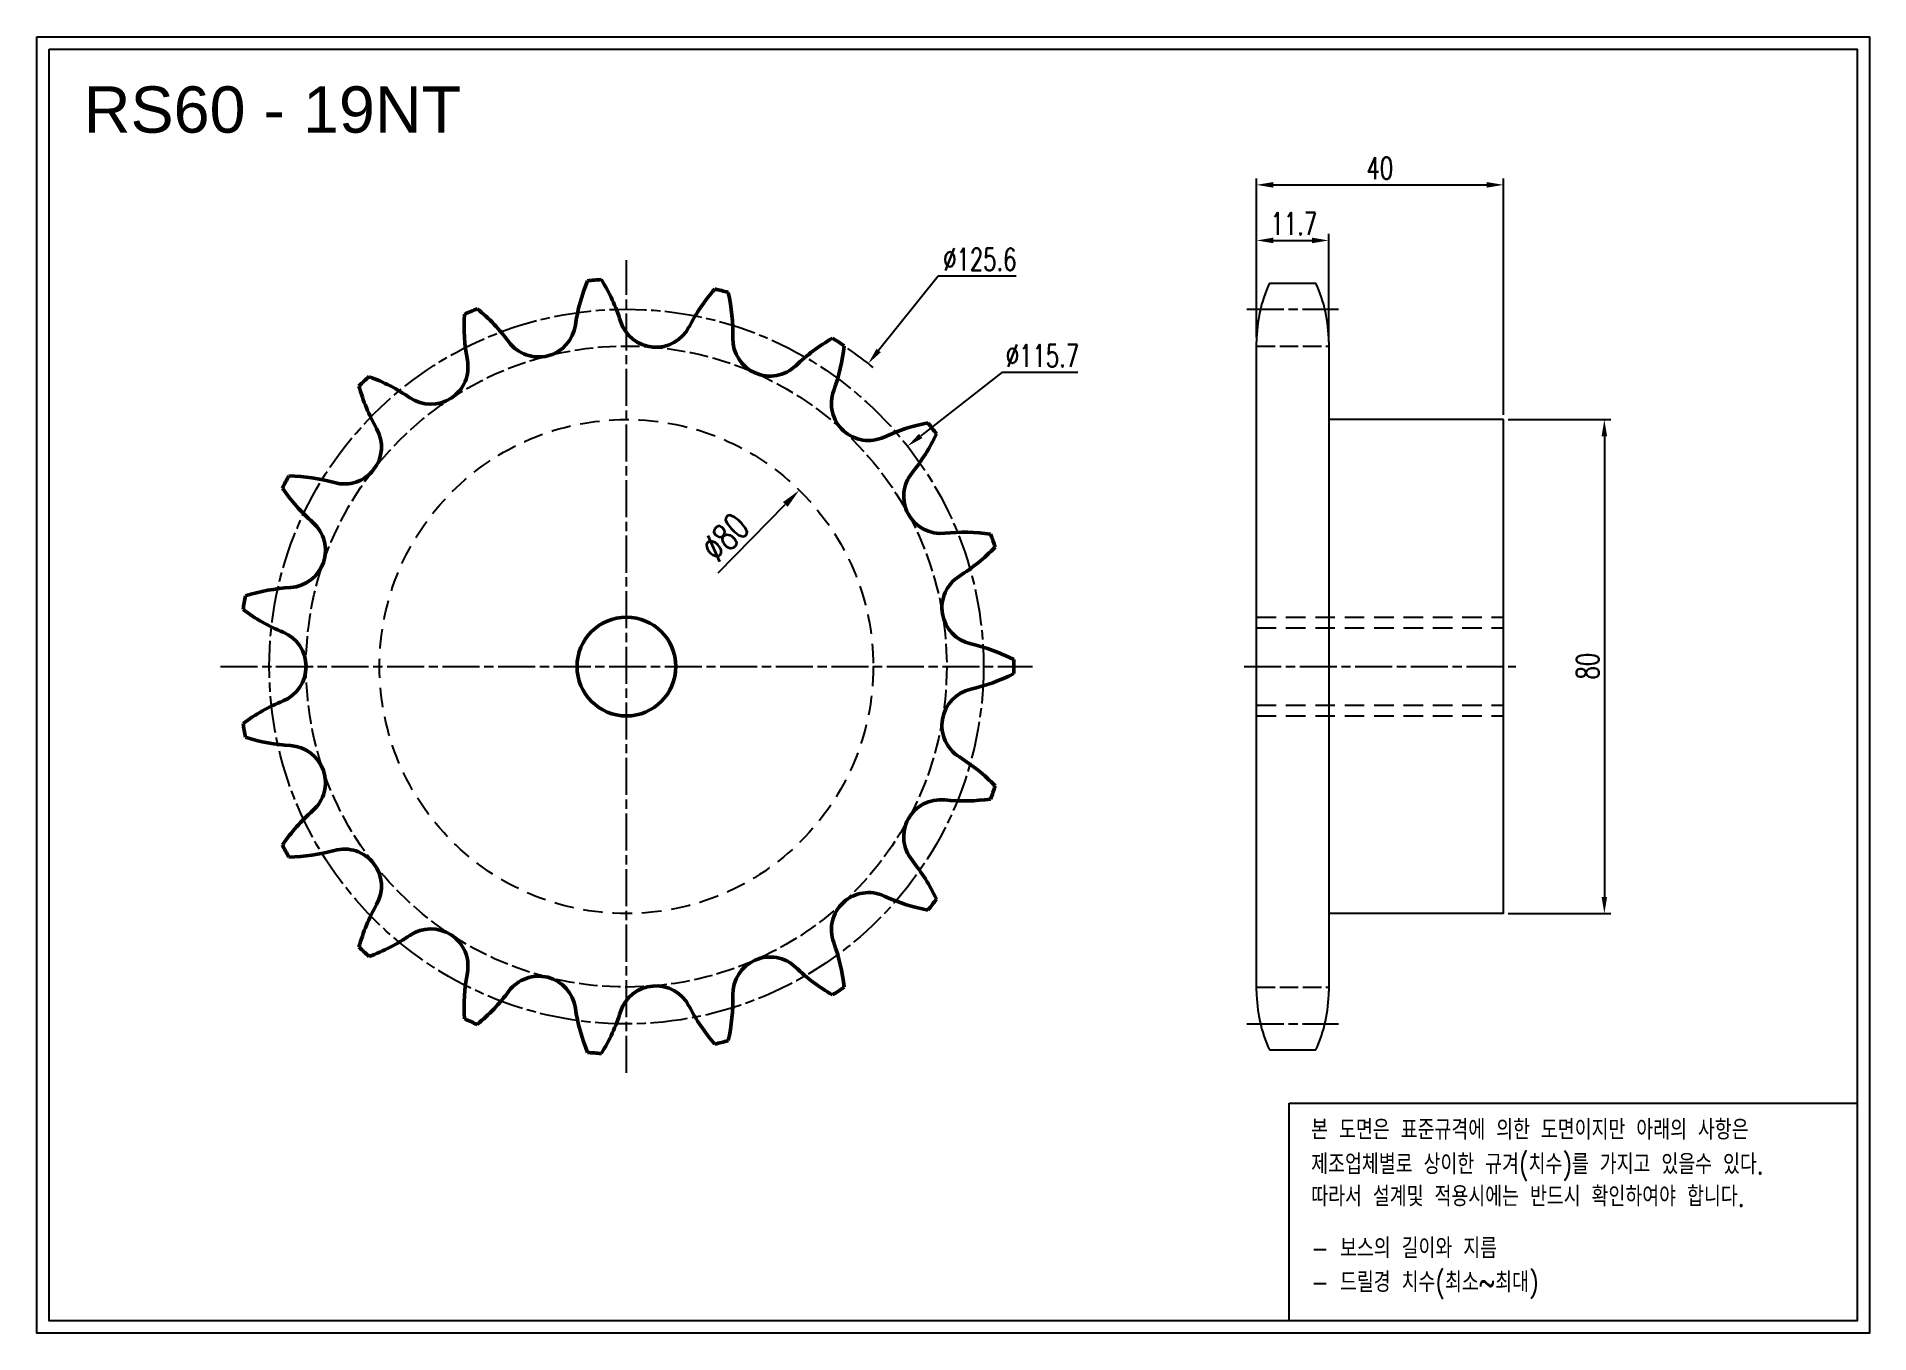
# Model space of a CAD drawing. Header units: millimetres. Extents: x 26971 to 27268, y 0 to 210.
import ezdxf

# ---------------------------------------------------------------- set-up
doc = ezdxf.new("R2010")
doc.units = ezdxf.units.MM
for name, pattern in [('AM_ISO02W050', [7.5, 6, -1.5]), ('AM_ISO02W050x2', [3.75, 3, -0.75]), ('AM_ISO08W050', [18, 12, -1.5, 3, -1.5]), ('AM_ISO08W050x2', [9, 6, -0.75, 1.5, -0.75]), ('HIDDEN', [9.525, 6.35, -3.175])]:
    doc.linetypes.add(name, pattern=pattern)
for name, color, linetype, lineweight in [('AM_0N', 7, 'Continuous', 50), ('AM_3N', 6, 'AM_ISO02W050', 25), ('AM_7', 4, 'AM_ISO08W050', 25), ('AM_7N', 4, 'AM_ISO08W050', 25)]:
    doc.layers.add(name, color=color, linetype=linetype, lineweight=lineweight)
doc.layers.add('HL', color=2, linetype='HIDDEN')
doc.layers.add('S-DIM', color=7, linetype='Continuous')
doc.styles.add('HAN', font='ROMANS.shx', dxfattribs={"width": 0.7, "bigfont": 'whgtxt.shx'})
doc.styles.add('HSG', font='SIMPLEX.shx', dxfattribs={"width": 0.7, "bigfont": 'HSG.shx'})
doc.styles.get("Standard").update_dxf_attribs({"font": 'arial.ttf'})
doc.dimstyles.new('APP6', dxfattribs={"dimscale": 1.5, "dimtxt": 2.4, "dimasz": 1.8, "dimexe": 0.7, "dimexo": 0.5, "dimgap": 0.6, "dimtad": 1, "dimtoh": 1, "dimdec": 1, "dimrnd": 0.01, "dimzin": 9, "dimdsep": 46, "dimtxsty": 'HSG', "dimcen": 0, "dimclrd": 1, "dimclre": 1, "dimclrt": 256, "dimazin": 2, "dimtp": 1, "dimtm": 1, "dimtfac": 0.5, "dimtdec": 1, "dimtofl": 0, "dimtmove": 0, "dimatfit": 3, "dimfxl": 0, "dimtvp": 1, "dimtolj": 2, "dimlwd": -1, "dimlwe": -1, "dimarcsym": 0})
doc.dimstyles.new('APP8', dxfattribs={"dimscale": 1.8, "dimtxt": 2.4, "dimasz": 1.8, "dimexe": 0.7, "dimexo": 0.5, "dimgap": 0.6, "dimtad": 1, "dimtoh": 1, "dimdec": 1, "dimrnd": 0.01, "dimzin": 9, "dimdsep": 46, "dimtxsty": 'HSG', "dimcen": 0, "dimclrd": 1, "dimclre": 1, "dimclrt": 256, "dimazin": 2, "dimtp": 1, "dimtm": 1, "dimtfac": 0.5, "dimtdec": 1, "dimtofl": 0, "dimtmove": 0, "dimatfit": 3, "dimfxl": 0, "dimtvp": 1, "dimtolj": 2, "dimlwd": -1, "dimlwe": -1, "dimarcsym": 0})

# ---------------------------------------------------------------- blocks, each defined once
blk = doc.blocks.new('*D1')
at = {"layer": 'Defpoints', "color": 0, "transparency": 16777216}
for p in [(27094.65, 136.54), (27038.63, 79.43)]:
    blk.add_point(p, dxfattribs=at)
at = {"layer": 'S-DIM', "color": 1, "transparency": 16777216}
blk.add_line((27081.52, 123.15), (27092.39, 134.23), dxfattribs=at)
blk.add_solid([(27092, 134.61), (27092.77, 133.85), (27094.65, 136.54)], dxfattribs=at)
at = {"layer": 'S-DIM', "transparency": 16777216, "insert": (27082.64, 128.92), "char_height": 4.32, "attachment_point": 5, "rotation": 45.5467, "style": 'HSG'}
blk.add_mtext('\\A2;∅80', dxfattribs=at)
blk = doc.blocks.new('*D2')
at = {"layer": 'Defpoints', "color": 0, "transparency": 16777216}
for p in [(27105.83, 157.06), (27027.45, 58.92)]:
    blk.add_point(p, dxfattribs=at)
at = {"layer": 'S-DIM', "color": 1, "transparency": 16777216}
for p, q in [((27117.15, 171.23), (27107.51, 159.17)), ((27129.81, 171.23), (27117.15, 171.23))]:
    blk.add_line(p, q, dxfattribs=at)
blk.add_arc((27066.64, 107.99), 62.8, 50.4306, 55.1297, dxfattribs=at)
blk.add_solid([(27107.16, 159.45), (27107.86, 158.88), (27105.83, 157.06)], dxfattribs=at)
at = {"layer": 'S-DIM', "transparency": 16777216, "insert": (27123.93, 173.93), "char_height": 3.6, "attachment_point": 5, "style": 'HSG'}
blk.add_mtext('\\A2;∅125.6', dxfattribs=at)
blk = doc.blocks.new('*D3')
at = {"layer": 'Defpoints', "color": 0, "transparency": 16777216}
for p in [(27112.2, 143.67), (27021.08, 72.31)]:
    blk.add_point(p, dxfattribs=at)
at = {"layer": 'S-DIM', "color": 1, "transparency": 16777216}
for p, q in [((27127.47, 155.62), (27114.33, 145.33)), ((27139.77, 155.62), (27127.47, 155.62))]:
    blk.add_line(p, q, dxfattribs=at)
blk.add_solid([(27114.05, 145.69), (27114.6, 144.98), (27112.2, 143.67)], dxfattribs=at)
at = {"layer": 'S-DIM', "transparency": 16777216, "insert": (27134.07, 158.32), "char_height": 3.6, "attachment_point": 5, "style": 'HSG'}
blk.add_mtext('\\A2;∅115.7', dxfattribs=at)
blk = doc.blocks.new('*D4')
at = {"layer": 'Defpoints', "color": 0, "transparency": 16777216}
for p in [(27180.46, 177), (27168.76, 160.56), (27180.46, 160.56)]:
    blk.add_point(p, dxfattribs=at)
at = {"layer": 'S-DIM', "color": 1, "transparency": 16777216}
for p, q in [((27168.76, 161.31), (27168.76, 178.05)), ((27171.46, 177), (27177.76, 177)), ((27180.46, 161.31), (27180.46, 178.05))]:
    blk.add_line(p, q, dxfattribs=at)
for points in [[(27171.46, 177.45), (27171.46, 176.55), (27168.76, 177)], [(27177.76, 177.45), (27177.76, 176.55), (27180.46, 177)]]:
    blk.add_solid(points, dxfattribs=at)
at = {"layer": 'S-DIM', "transparency": 16777216, "insert": (27174.82, 179.7), "char_height": 3.6, "attachment_point": 5, "style": 'HSG'}
blk.add_mtext('\\A2;11.7', dxfattribs=at)
blk = doc.blocks.new('*D5')
at = {"layer": 'Defpoints', "color": 0, "transparency": 16777216}
for p in [(27208.76, 186), (27168.76, 160.56), (27208.76, 147.99)]:
    blk.add_point(p, dxfattribs=at)
at = {"layer": 'S-DIM', "color": 1, "transparency": 16777216}
for p, q in [((27168.76, 161.31), (27168.76, 187.05)), ((27171.46, 186), (27206.06, 186)), ((27208.76, 148.74), (27208.76, 187.05))]:
    blk.add_line(p, q, dxfattribs=at)
for points in [[(27171.46, 186.45), (27171.46, 185.55), (27168.76, 186)], [(27206.06, 186.45), (27206.06, 185.55), (27208.76, 186)]]:
    blk.add_solid(points, dxfattribs=at)
at = {"layer": 'S-DIM', "transparency": 16777216, "insert": (27188.76, 188.7), "char_height": 3.6, "attachment_point": 5, "style": 'HSG'}
blk.add_mtext('\\A2;40', dxfattribs=at)
blk = doc.blocks.new('*D6')
at = {"layer": 'Defpoints', "color": 0, "transparency": 16777216}
for p in [(27208.76, 147.99), (27208.76, 67.99), (27225.12, 67.99)]:
    blk.add_point(p, dxfattribs=at)
at = {"layer": 'S-DIM', "color": 1, "transparency": 16777216}
for p, q in [((27209.51, 147.99), (27226.17, 147.99)), ((27225.12, 145.29), (27225.12, 70.69)), ((27209.51, 67.99), (27226.17, 67.99))]:
    blk.add_line(p, q, dxfattribs=at)
for points in [[(27224.67, 145.29), (27225.57, 145.29), (27225.12, 147.99)], [(27224.67, 70.69), (27225.57, 70.69), (27225.12, 67.99)]]:
    blk.add_solid(points, dxfattribs=at)
at = {"layer": 'S-DIM', "transparency": 16777216, "insert": (27222.42, 108.04), "char_height": 3.6, "attachment_point": 5, "rotation": 90, "style": 'HSG'}
blk.add_mtext('\\A2;80', dxfattribs=at)

msp = doc.modelspace()

# ---------------------------------------------------------------- linework, layer by layer
for p, q in [((27170.84, 170.06), (27178.37, 170.06)), ((27168.76, 55.41), (27168.76, 160.56)), ((27180.46, 160.56), (27180.46, 55.41)), ((27208.76, 147.99), (27180.46, 147.99)), ((27208.76, 67.99), (27208.76, 147.99)), ((27208.76, 67.99), (27180.46, 67.99)), ((27170.84, 45.91), (27178.37, 45.91))]:
    msp.add_line(p, q)
for points in [[(26971.07, 210), (27268.07, 210), (27268.07, 0), (26971.07, 0)], [(26973.07, 208), (27266.07, 208), (27266.07, 2), (26973.07, 2)]]:
    msp.add_lwpolyline(points, close=True)
at = {"color": 6}
msp.add_lwpolyline([(27174.06, 37.25), (27266.07, 37.25), (27266.07, 2), (27174.06, 2)], close=True, dxfattribs=at)
for centre, start, end in [((27191.46, 160.56), 155.2599, 180), ((27157.76, 160.56), 0, 24.7401), ((27191.46, 55.41), 180, 204.7401), ((27157.76, 55.41), 335.2599, 0)]:
    msp.add_arc(centre, 22.7, start, end)
at = {"layer": 'AM_0N'}
msp.add_circle((27066.64, 107.99), 8, dxfattribs=at)
for centre, radius, start, end in [((27088.08, 159.03), 30.01, 157.6073, 171.8421), ((27066.64, 107.99), 62.8, 93.7088, 95.7649), ((27037.09, 154.81), 30.01, 17.6316, 31.8664), ((27103.5, 149.3), 30.01, 138.6599, 152.8947), ((27066.64, 107.99), 62.8, 74.7614, 76.8176), ((27053.89, 161.86), 30.01, 358.6842, 12.919), ((27070.35, 163.23), 30.01, 176.5547, 190.7895), ((27066.64, 107.99), 62.8, 112.6561, 114.7123), ((27023.49, 142.67), 30.01, 36.5789, 50.8137), ((27071.42, 165.72), 6.01, 197.6316, 332.8947), ((27052.42, 164.14), 6.01, 216.5789, 351.8421), ((27089.91, 161.04), 6.01, 178.6842, 313.9474), ((27114.91, 135.1), 30.01, 119.7126, 133.9474), ((27066.64, 107.99), 62.8, 55.814, 57.8702), ((27034.96, 156.48), 6.01, 235.5263, 10.7895), ((27072.08, 163.09), 30.01, 339.7368, 353.9716), ((27066.64, 107.99), 62.8, 131.6035, 133.6597), ((27014.56, 126.78), 30.01, 55.5263, 69.7611), ((27052.21, 161.44), 30.01, 195.5021, 209.7368), ((27105.88, 150.61), 6.01, 159.7368, 295), ((27020.93, 143.57), 6.01, 254.4737, 29.7368), ((27121.1, 117.96), 30.01, 100.7652, 115), ((27089.67, 158.33), 30.01, 320.7895, 335.0243), ((27066.64, 107.99), 62.8, 36.8667, 38.9228), ((27066.64, 107.99), 62.8, 150.5509, 152.607), ((27035.64, 153.86), 30.01, 214.4494, 228.6842), ((27011.28, 108.86), 30.01, 74.4737, 88.7085), ((27117.59, 135.56), 6.01, 140.7895, 276.0526), ((27011.85, 126.8), 6.01, 273.4211, 48.6842), ((27121.39, 99.73), 30.01, 81.8178, 96.0526), ((27066.64, 107.99), 62.8, 17.9193, 19.9754), ((27104.77, 148.13), 30.01, 301.8421, 316.0769), ((27123.78, 117.52), 6.01, 121.8421, 257.1053), ((27066.64, 107.99), 62.8, 169.4982, 171.5544), ((27014, 90.83), 30.01, 93.4211, 107.6558), ((27022.42, 141.3), 30.01, 233.3968, 247.6316), ((27008.71, 107.99), 6.01, 292.3684, 67.6316), ((27115.74, 82.4), 30.01, 62.8705, 77.1053), ((27066.64, 107.99), 62.8, 358.9719, 1.0281), ((27123.78, 98.45), 6.01, 102.8947, 238.1579), ((27115.74, 133.57), 30.01, 282.8947, 297.1295), ((27022.42, 74.67), 30.01, 112.3684, 126.6032), ((27066.64, 107.99), 62.8, 188.4456, 190.5018), ((27014, 125.14), 30.01, 252.3442, 266.5789), ((27011.85, 89.18), 6.01, 311.3158, 86.5789), ((27104.77, 67.85), 30.01, 43.9231, 58.1579), ((27117.59, 80.42), 6.01, 83.9474, 219.2105), ((27121.39, 116.24), 30.01, 263.9474, 278.1822), ((27066.64, 107.99), 62.8, 340.0246, 342.0807), ((27035.64, 62.12), 30.01, 131.3158, 145.5506), ((27066.64, 107.99), 62.8, 207.393, 209.4491), ((27011.28, 107.12), 30.01, 271.2915, 285.5263), ((27020.93, 72.41), 6.01, 330.2632, 105.5263), ((27089.67, 57.64), 30.01, 24.9757, 39.2105), ((27105.88, 65.37), 6.01, 65, 200.2632), ((27052.21, 54.54), 30.01, 150.2632, 164.4979), ((27121.1, 98.02), 30.01, 245, 259.2348), ((27066.64, 107.99), 62.8, 321.0772, 323.1333), ((27034.96, 59.49), 6.01, 349.2105, 124.4737), ((27066.64, 107.99), 62.8, 226.3403, 228.3965), ((27014.56, 89.19), 30.01, 290.2389, 304.4737), ((27072.08, 52.89), 30.01, 6.0284, 20.2632), ((27089.91, 54.94), 6.01, 46.0526, 181.3158), ((27070.35, 52.75), 30.01, 169.2105, 183.4453), ((27052.42, 51.83), 6.01, 8.1579, 143.4211), ((27114.91, 80.88), 30.01, 226.0526, 240.2874), ((27023.49, 73.3), 30.01, 309.1863, 323.4211), ((27071.42, 50.26), 6.01, 27.1053, 162.3684), ((27053.89, 54.11), 30.01, 347.081, 1.3158), ((27066.64, 107.99), 62.8, 302.1298, 304.186), ((27066.64, 107.99), 62.8, 245.2877, 247.3439), ((27088.08, 56.94), 30.01, 188.1579, 202.3927), ((27037.09, 61.17), 30.01, 328.1336, 342.3684), ((27103.5, 66.67), 30.01, 207.1053, 221.3401), ((27066.64, 107.99), 62.8, 264.2351, 266.2912), ((27066.64, 107.99), 62.8, 283.1824, 285.2386)]:
    msp.add_arc(centre, radius, start, end, dxfattribs=at)
at = {"layer": 'AM_3N', "linetype": 'AM_ISO02W050x2'}
for p, q in [((27168.76, 159.9), (27180.46, 159.9)), ((27168.76, 56.07), (27180.46, 56.07))]:
    msp.add_line(p, q, dxfattribs=at)
msp.add_circle((27066.64, 107.99), 51.91, dxfattribs=at)
at = {"layer": 'AM_7', "linetype": 'AM_ISO08W050x2'}
msp.add_circle((27066.64, 107.99), 57.87, dxfattribs=at)
at = {"layer": 'AM_7N', "linetype": 'AM_ISO08W050x2'}
for p, q in [((27066.64, 42.19), (27066.64, 173.78)), ((27167.19, 165.86), (27182.02, 165.86)), ((27000.85, 107.99), (27132.44, 107.99)), ((27166.76, 107.99), (27210.76, 107.99)), ((27167.19, 50.12), (27182.02, 50.12))]:
    msp.add_line(p, q, dxfattribs=at)
at = {"layer": 'HL', "ltscale": 0.5}
for p, q in [((27168.76, 115.99), (27208.76, 115.99)), ((27168.76, 114.24), (27208.76, 114.24)), ((27168.76, 101.74), (27208.76, 101.74)), ((27168.76, 100), (27208.76, 100))]:
    msp.add_line(p, q, dxfattribs=at)
msp.add_circle((27066.64, 107.99), 40, dxfattribs=at)

# ---------------------------------------------------------------- texts
msp.add_text('RS60 - 19NT', height=7.5).set_placement((26978.71, 194.45))
at = {"color": 6, "style": 'HAN', "width": 0.8}
for s, p in [('본 도면은 표준규격에 의한 도면이지만 아래의 사항은', (27177.62, 31.37)), ('제조업체별로 상이한 규겨(치수)를 가지고 있을수 있다.', (27177.62, 25.77)), ('따라서 설계및 적용시에는 반드시 확인하여야 합니다.', (27177.62, 20.56)), ('- 보스의 길이와 지름', (27177.62, 12.17)), ('- 드릴경 치수(최소~최대)', (27177.62, 6.66))]:
    msp.add_text(s, height=3.2348, dxfattribs=at).set_placement(p)

# ---------------------------------------------------------------- dimensions: what is measured, and where the dimension line sits
at = {"layer": 'S-DIM', "color": 1}
dim = msp.add_linear_dim(base=(27208.76, 186), p1=(27168.76, 160.56), p2=(27208.76, 147.99), dimstyle='APP6', dxfattribs=at)
dim.commit()
dim.dimension.update_dxf_attribs({"geometry": '*D5', "text_midpoint": (27188.76, 188.7)})
dim = msp.add_linear_dim(base=(27180.46, 177), p1=(27168.76, 160.56), p2=(27180.46, 160.56), dimstyle='APP6', dxfattribs=at)
dim.commit()
dim.dimension.update_dxf_attribs({"geometry": '*D4', "text_midpoint": (27174.82, 177), "dimtype": 128})
for p1, p2, picture, middle in [((27027.45, 58.92), (27105.83, 157.06), '*D2', (27123.93, 171.23)), ((27021.08, 72.31), (27112.2, 143.67), '*D3', (27134.07, 155.62))]:
    dim = msp.add_diameter_dim_2p(p1=p1, p2=p2, dimstyle='APP6', dxfattribs=at)
    dim.commit()
    dim.dimension.update_dxf_attribs({"geometry": picture, "text_midpoint": middle, "dimtype": 131})
dim = msp.add_linear_dim(base=(27225.12, 67.99), p1=(27208.76, 147.99), p2=(27208.76, 67.99), angle=90, dimstyle='APP6', dxfattribs=at)
dim.commit()
dim.dimension.update_dxf_attribs({"geometry": '*D6', "text_midpoint": (27225.12, 108.04), "dimtype": 128})
at = {"layer": 'S-DIM'}
dim = msp.add_diameter_dim_2p(p1=(27038.63, 79.43), p2=(27094.65, 136.54), dimstyle='APP8', dxfattribs=at)
dim.commit()
dim.dimension.update_dxf_attribs({"geometry": '*D1', "text_midpoint": (27084.95, 126.65), "dimtype": 131})

doc.saveas('drawing.dxf')
